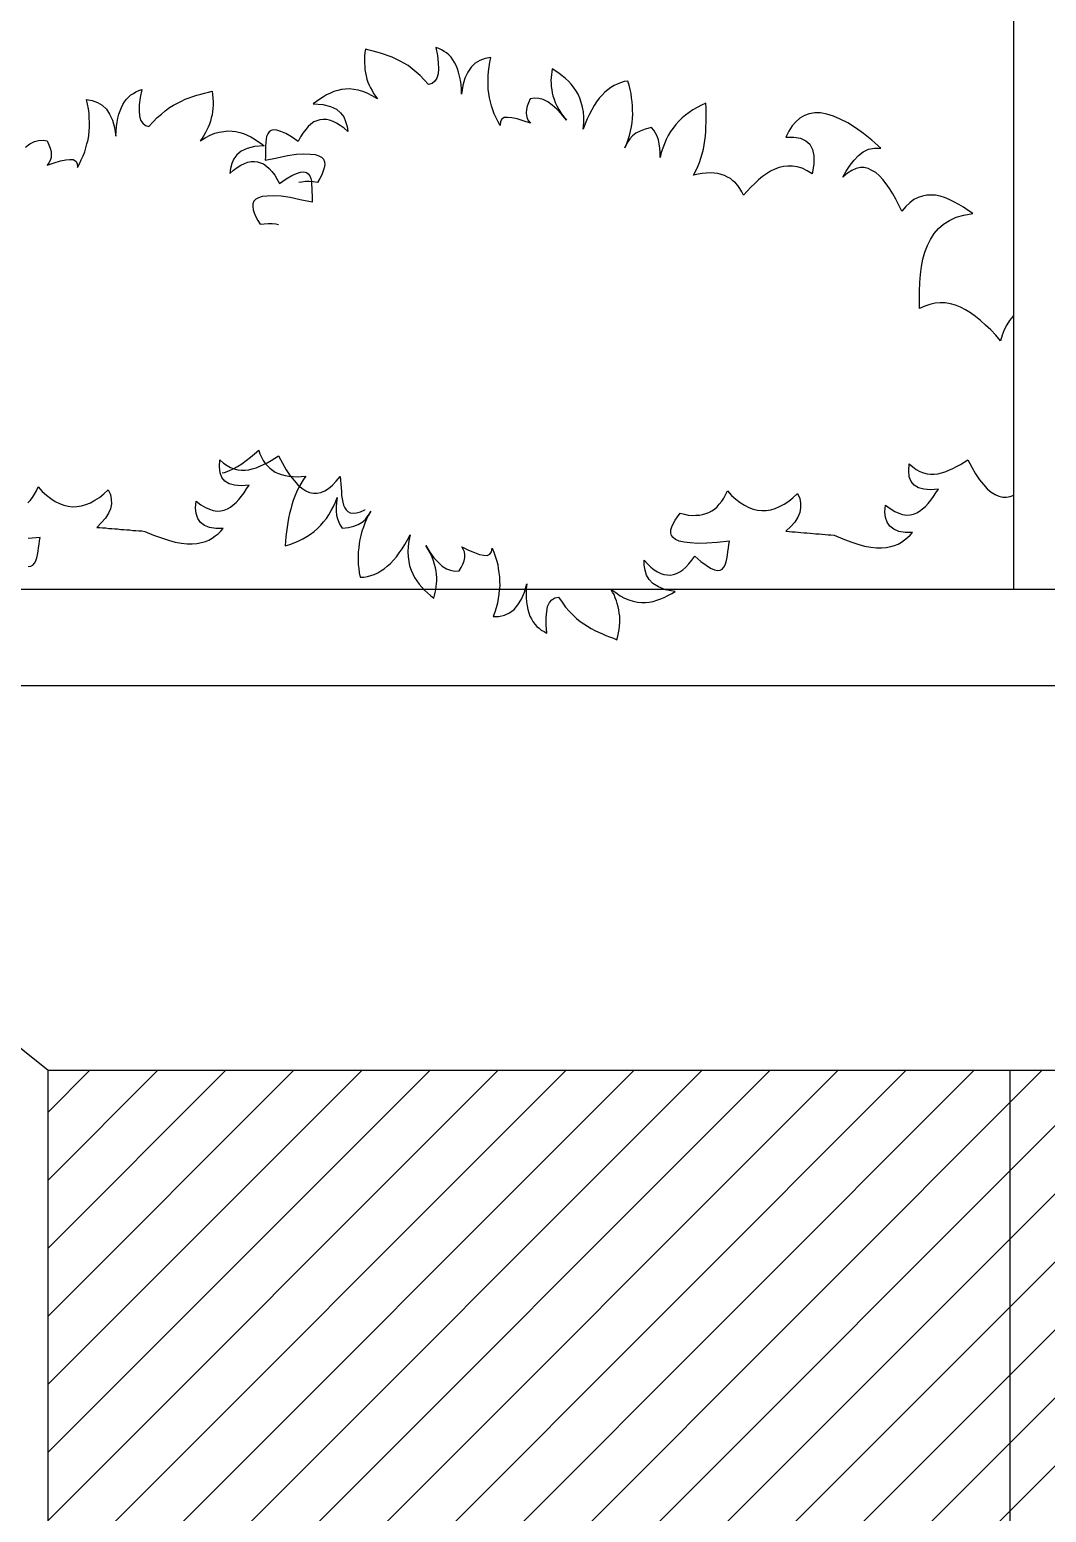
# Model space of a CAD drawing. Extents: x -24232 to 27340, y -23039 to 23489.
# Drawn here: x -22015 to -21486, y -8826 to -8055 of the extents above; entities that cross this region are included whole.
import ezdxf

# ---------------------------------------------------------------- set-up
doc = ezdxf.new("R2010")
doc.units = 0
doc.header["$LTSCALE"] = 10
for name, color, linetype in [('0-HATCH', 8, 'CONTINUOUS'), ('1', 1, 'CONTINUOUS'), ('3', 3, 'CONTINUOUS')]:
    doc.layers.add(name, color=color, linetype=linetype)

msp = doc.modelspace()

# ---------------------------------------------------------------- hatches: boundary and pattern name
at = {"layer": '0-HATCH'}
h = msp.add_hatch(dxfattribs=at)
h.set_pattern_fill('ANSI31', color=11, scale=200, style=0)
h.set_pattern_definition([(45, (-9537.057, 8234.117), (-17.67767, 17.67767), [])])
h.paths.add_polyline_path([(-21504.97, -8596.16), (-22004.97, -8596.16), (-22004.97, -9096.16), (-21504.97, -9096.16)])
h.paths.add_polyline_path([(-21504.97, -9096.16), (-22004.97, -9096.16), (-22004.97, -9596.16), (-21504.97, -9596.16)])
h.paths.add_polyline_path([(-21504.97, -9596.16), (-21004.97, -9596.16), (-21004.97, -9096.16), (-21504.97, -9096.16)])
h.paths.add_polyline_path([(-21004.97, -9096.16), (-21004.97, -8596.16), (-21504.97, -8596.16), (-21504.97, -9096.16)])

# ---------------------------------------------------------------- linework, layer by layer
at = {"layer": '1'}
msp.add_line((-21504.97, -12596.16), (-21504.97, -8596.16), dxfattribs=at)
for points in [[(-21503.1, -8204.11), (-21503.61, -8204.59), (-21505.35, -8206.62), (-21506.79, -8208.89), (-21508.08, -8211.43), (-21509.07, -8214.21), (-21509.93, -8217.12), (-21509.93, -8217.12), (-21512.45, -8214.21), (-21515.1, -8211.44), (-21517.73, -8208.94), (-21520.35, -8206.58), (-21522.95, -8204.49), (-21525.53, -8202.66), (-21528.23, -8200.99), (-21530.76, -8199.7), (-21533.41, -8198.69), (-21536.04, -8197.95), (-21538.78, -8197.49), (-21541.35, -8197.42), (-21544.04, -8197.64), (-21546.69, -8198.25), (-21549.33, -8199.13), (-21552.07, -8200.43), (-21552.07, -8200.43), (-21552.16, -8195.84), (-21552.1, -8191.38), (-21551.92, -8186.9), (-21551.57, -8182.68), (-21551.08, -8178.59), (-21550.31, -8174.74), (-21549.25, -8171.01), (-21548.03, -8167.54), (-21546.39, -8164.43), (-21544.46, -8161.44), (-21542.23, -8158.83), (-21539.57, -8156.59), (-21536.48, -8154.59), (-21532.96, -8152.96), (-21529, -8151.84), (-21524.46, -8151.08), (-21524.46, -8151.08), (-21526.89, -8149.38), (-21529.32, -8147.68), (-21531.73, -8146.24), (-21534.27, -8144.96), (-21536.66, -8143.79), (-21539.04, -8142.76), (-21541.4, -8142), (-21543.73, -8141.51), (-21546.04, -8141.42), (-21548.33, -8141.47), (-21550.6, -8141.92), (-21552.84, -8142.63), (-21555.05, -8143.76), (-21557.21, -8145.41), (-21559.23, -8147.33), (-21561.33, -8149.79), (-21561.33, -8149.79), (-21562.79, -8146.66), (-21564.39, -8143.55), (-21565.97, -8140.7), (-21567.67, -8137.99), (-21569.35, -8135.56), (-21571.14, -8133.4), (-21572.92, -8131.38), (-21574.8, -8129.77), (-21576.79, -8128.57), (-21578.76, -8127.65), (-21580.82, -8127.13), (-21582.85, -8127.16), (-21584.98, -8127.6), (-21587.2, -8128.58), (-21589.51, -8130.12), (-21591.92, -8132.2), (-21591.92, -8132.2), (-21590.14, -8128.95), (-21588.22, -8125.96), (-21586.13, -8123.23), (-21583.89, -8120.89), (-21581.34, -8118.93), (-21578.6, -8117.63), (-21575.54, -8116.98), (-21572.16, -8116.99), (-21572.16, -8116.99), (-21576.81, -8112.89), (-21581.27, -8109.46), (-21585.43, -8106.41), (-21589.42, -8103.88), (-21593.36, -8101.9), (-21596.85, -8100.41), (-21600.32, -8099.34), (-21603.61, -8098.78), (-21606.58, -8098.75), (-21609.38, -8099.24), (-21611.88, -8100.11), (-21614.22, -8101.38), (-21616.36, -8103.3), (-21618.35, -8105.49), (-21620.03, -8108.19), (-21621.55, -8111.28), (-21621.55, -8111.28), (-21617.35, -8111.36), (-21613.93, -8111.9), (-21611.12, -8113.16), (-21609.09, -8115.03), (-21607.65, -8117.76), (-21606.99, -8121.08), (-21607.06, -8125.28), (-21607.88, -8130.35), (-21607.88, -8130.35), (-21610.57, -8128.8), (-21613.1, -8127.51), (-21615.6, -8126.76), (-21618.06, -8126.42), (-21620.5, -8126.34), (-21622.78, -8126.52), (-21625.03, -8127.1), (-21627.26, -8127.96), (-21629.47, -8129.08), (-21631.54, -8130.32), (-21633.71, -8131.84), (-21635.75, -8133.49), (-21637.76, -8135.41), (-21639.77, -8137.32), (-21641.64, -8139.36), (-21643.63, -8141.55), (-21643.63, -8141.55), (-21644.45, -8139.72), (-21645.53, -8138.05), (-21646.59, -8136.51), (-21647.79, -8135.12), (-21649.09, -8134), (-21650.39, -8132.89), (-21651.95, -8132.06), (-21653.5, -8131.24), (-21655.16, -8130.7), (-21656.95, -8130.3), (-21658.86, -8130.04), (-21660.77, -8129.92), (-21662.93, -8129.96), (-21665.08, -8130.13), (-21667.2, -8130.56), (-21669.6, -8131.02), (-21669.6, -8131.02), (-21668.42, -8128.9), (-21667.38, -8126.66), (-21666.46, -8124.56), (-21665.7, -8122.2), (-21665.06, -8119.99), (-21664.44, -8117.64), (-21664.08, -8115.31), (-21663.72, -8112.99), (-21663.37, -8110.66), (-21663.14, -8108.34), (-21663.07, -8105.9), (-21662.99, -8103.47), (-21662.91, -8101.03), (-21662.97, -8098.6), (-21663.02, -8096.17), (-21663.08, -8093.74), (-21663.08, -8093.74), (-21665.43, -8094.74), (-21667.64, -8095.86), (-21669.84, -8097.11), (-21671.76, -8098.48), (-21673.68, -8099.85), (-21675.46, -8101.34), (-21677.22, -8102.97), (-21678.71, -8104.7), (-21680.18, -8106.58), (-21681.52, -8108.44), (-21682.72, -8110.43), (-21683.77, -8112.54), (-21684.67, -8114.77), (-21685.58, -8117.01), (-21686.34, -8119.36), (-21686.95, -8121.85), (-21686.95, -8121.85), (-21686.89, -8119.27), (-21687.07, -8116.99), (-21687.38, -8114.72), (-21687.81, -8112.72), (-21688.49, -8110.88), (-21689.3, -8109.19), (-21690.22, -8107.78), (-21691.42, -8106.38), (-21691.42, -8106.38), (-21694.73, -8107.18), (-21697.36, -8108.2), (-21699.57, -8109.32), (-21701.35, -8110.68), (-21702.72, -8112.14), (-21703.68, -8113.7), (-21704.5, -8115.25), (-21705.18, -8116.93), (-21705.18, -8116.93), (-21704.28, -8114.7), (-21703.51, -8112.47), (-21702.86, -8110.39), (-21702.36, -8108.19), (-21701.86, -8105.99), (-21701.49, -8103.8), (-21701.25, -8101.62), (-21701.16, -8099.44), (-21701.19, -8097.28), (-21701.23, -8095.12), (-21701.39, -8092.98), (-21701.7, -8090.84), (-21702, -8088.7), (-21702.44, -8086.57), (-21703.02, -8084.32), (-21703.73, -8082.21), (-21703.73, -8082.21), (-21705.6, -8082.49), (-21707.45, -8083.04), (-21709.15, -8083.72), (-21710.85, -8084.53), (-21712.53, -8085.47), (-21714.06, -8086.67), (-21715.57, -8088.01), (-21717.08, -8089.48), (-21718.58, -8091.09), (-21719.92, -8092.95), (-21721.25, -8094.95), (-21722.43, -8097.07), (-21723.6, -8099.32), (-21724.76, -8101.85), (-21725.91, -8104.37), (-21726.91, -8107.15), (-21726.91, -8107.15), (-21726.62, -8103.89), (-21726.59, -8100.91), (-21726.8, -8098.22), (-21727.27, -8095.69), (-21727.86, -8093.3), (-21728.58, -8091.06), (-21729.56, -8088.98), (-21730.65, -8087.17), (-21731.87, -8085.37), (-21733.22, -8083.72), (-21734.55, -8082.21), (-21736.15, -8080.85), (-21737.74, -8079.48), (-21739.46, -8078.27), (-21741.18, -8077.05), (-21743.03, -8075.85), (-21743.03, -8075.85), (-21743.18, -8077.34), (-21743.33, -8078.84), (-21743.49, -8080.34), (-21743.63, -8081.98), (-21743.51, -8083.45), (-21743.52, -8085.08), (-21743.26, -8086.68), (-21743, -8088.28), (-21742.6, -8089.87), (-21742.06, -8091.58), (-21741.38, -8093.29), (-21740.56, -8095.12), (-21739.61, -8096.93), (-21738.52, -8098.74), (-21737.15, -8100.66), (-21735.65, -8102.57), (-21735.65, -8102.57), (-21738.2, -8099.39), (-21740.57, -8096.74), (-21743.03, -8094.64), (-21745.33, -8092.92), (-21747.72, -8091.76), (-21749.92, -8091.26), (-21752.24, -8091.04), (-21754.37, -8091.47), (-21754.37, -8091.47), (-21755.3, -8093.44), (-21755.96, -8095.25), (-21756.36, -8097.04), (-21756.51, -8098.67), (-21756.39, -8100.15), (-21756, -8101.61), (-21755.23, -8102.9), (-21754.32, -8104.04), (-21754.32, -8104.04), (-21758.07, -8102.85), (-21761.25, -8101.88), (-21764, -8101.29), (-21766.19, -8101.06), (-21767.93, -8101.19), (-21769.22, -8101.97), (-21769.93, -8103.25), (-21770.04, -8105.28), (-21770.04, -8105.28), (-21771.14, -8103.34), (-21772.12, -8101.25), (-21773.08, -8099.3), (-21773.92, -8097.21), (-21774.5, -8095.09), (-21775.07, -8092.97), (-21775.64, -8090.85), (-21775.96, -8088.58), (-21776.26, -8086.44), (-21776.31, -8084.15), (-21776.35, -8081.85), (-21776.26, -8079.55), (-21776.17, -8077.24), (-21775.83, -8074.78), (-21775.34, -8072.44), (-21774.85, -8069.97), (-21774.85, -8069.97), (-21777.79, -8070.47), (-21780.55, -8071.5), (-21783, -8072.91), (-21785.14, -8074.97), (-21786.83, -8077.54), (-21788.34, -8080.63), (-21789.39, -8084.5), (-21790.11, -8089.02), (-21790.11, -8089.02), (-21790.18, -8086.46), (-21790.37, -8084.04), (-21790.69, -8081.77), (-21791.12, -8079.64), (-21791.69, -8077.65), (-21792.24, -8075.8), (-21792.91, -8074.1), (-21793.71, -8072.54), (-21794.63, -8071.13), (-21795.55, -8069.85), (-21796.73, -8068.59), (-21797.89, -8067.6), (-21799.17, -8066.75), (-21800.45, -8065.91), (-21801.98, -8065.35), (-21803.51, -8064.8), (-21803.51, -8064.8), (-21802.65, -8068.92), (-21802.22, -8072.67), (-21802.1, -8075.91), (-21802.3, -8078.49), (-21802.94, -8080.7), (-21804.03, -8082.28), (-21805.42, -8083.47), (-21807.27, -8084.02), (-21807.27, -8084.02), (-21809.49, -8081.63), (-21811.56, -8079.36), (-21813.73, -8077.5), (-21815.76, -8075.77), (-21817.92, -8074.18), (-21820.05, -8072.86), (-21822.02, -8071.8), (-21824.13, -8070.75), (-21826.1, -8069.82), (-21828.19, -8069.04), (-21830.13, -8068.38), (-21832.21, -8067.74), (-21834.15, -8067.21), (-21836.08, -8066.69), (-21838.15, -8066.18), (-21840.08, -8065.65), (-21840.08, -8065.65), (-21840.35, -8067.43), (-21840.47, -8069.33), (-21840.6, -8071.1), (-21840.59, -8072.86), (-21840.46, -8074.6), (-21840.33, -8076.22), (-21840.06, -8077.95), (-21839.66, -8079.54), (-21839.27, -8081.13), (-21838.74, -8082.71), (-21838.07, -8084.28), (-21837.42, -8085.72), (-21836.63, -8087.14), (-21835.83, -8088.7), (-21834.92, -8089.98), (-21833.86, -8091.39), (-21833.86, -8091.39), (-21836.55, -8089.84), (-21839.09, -8088.56), (-21841.47, -8087.53), (-21843.81, -8086.9), (-21846.14, -8086.54), (-21848.32, -8086.31), (-21850.48, -8086.34), (-21852.49, -8086.64), (-21854.48, -8087.07), (-21856.46, -8087.63), (-21858.29, -8088.45), (-21860.24, -8089.41), (-21861.93, -8090.36), (-21863.72, -8091.58), (-21865.52, -8092.8), (-21867.18, -8094.01), (-21867.18, -8094.01), (-21862.15, -8094.43), (-21858.28, -8095.48), (-21855.19, -8096.85), (-21853.02, -8098.71), (-21851.37, -8100.74), (-21850.37, -8103.23), (-21849.63, -8105.74), (-21849.28, -8108.42), (-21849.28, -8108.42), (-21851.18, -8106.68), (-21853.18, -8105.21), (-21855.04, -8104.01), (-21856.86, -8103.2), (-21858.67, -8102.54), (-21860.32, -8102.13), (-21862.08, -8102.13), (-21863.69, -8102.26), (-21865.27, -8102.79), (-21866.84, -8103.45), (-21868.38, -8104.52), (-21869.77, -8105.71), (-21871.13, -8107.3), (-21872.61, -8109.18), (-21873.8, -8111.16), (-21875.1, -8113.56), (-21875.1, -8113.56), (-21878.54, -8111.13), (-21881.51, -8109.47), (-21884.03, -8108.32), (-21886.11, -8107.67), (-21887.74, -8107.53), (-21889.06, -8107.91), (-21890.1, -8108.53), (-21890.82, -8109.67), (-21891.4, -8110.93), (-21891.68, -8112.44), (-21891.82, -8114.07), (-21891.94, -8115.97), (-21891.93, -8117.86), (-21892.05, -8119.77), (-21892.05, -8121.52), (-21892.18, -8123.29), (-21892.18, -8123.29), (-21885.93, -8121.99), (-21880.61, -8120.89), (-21875.93, -8120.25), (-21872.02, -8120.08), (-21868.77, -8120.09), (-21866.19, -8120.3), (-21864.24, -8120.95), (-21862.83, -8121.79), (-21861.8, -8122.79), (-21861.29, -8124.1), (-21861.18, -8125.58), (-21861.45, -8127.22), (-21862, -8128.89), (-21862.79, -8130.84), (-21863.85, -8132.82), (-21865.04, -8134.81), (-21865.04, -8134.81), (-21867.23, -8134.57), (-21869.27, -8134.33), (-21871.3, -8134.35), (-21873.17, -8134.64), (-21874.66, -8134.86)], [(-22016.81, -8116.45), (-22014.51, -8114.74), (-22012.12, -8113.58), (-22009.92, -8113.08), (-22007.61, -8112.85), (-22005.48, -8113.29), (-22005.48, -8113.29), (-22004.55, -8115.26), (-22003.88, -8117.07), (-22003.48, -8118.86), (-22003.34, -8120.49), (-22003.46, -8121.97), (-22003.84, -8123.42), (-22004.62, -8124.71), (-22005.52, -8125.86), (-22005.52, -8125.86), (-22001.78, -8124.67), (-21998.59, -8123.7), (-21995.84, -8123.11), (-21993.66, -8122.88), (-21991.92, -8123.01), (-21990.62, -8123.79), (-21989.91, -8125.06), (-21989.8, -8127.1), (-21989.8, -8127.1), (-21988.7, -8125.16), (-21987.73, -8123.07), (-21986.76, -8121.12), (-21985.92, -8119.02), (-21985.35, -8116.91), (-21984.78, -8114.79), (-21984.21, -8112.67), (-21983.89, -8110.4), (-21983.59, -8108.26), (-21983.54, -8105.96), (-21983.5, -8103.67), (-21983.58, -8101.37), (-21983.67, -8099.06), (-21984.02, -8096.6), (-21984.51, -8094.26), (-21984.99, -8091.79), (-21984.99, -8091.79), (-21982.06, -8092.29), (-21979.3, -8093.32), (-21976.84, -8094.73), (-21974.71, -8096.79), (-21973.02, -8099.36), (-21971.5, -8102.45), (-21970.46, -8106.32), (-21969.73, -8110.84), (-21969.73, -8110.84), (-21969.67, -8108.28), (-21969.47, -8105.86), (-21969.16, -8103.58), (-21968.72, -8101.46), (-21968.16, -8099.47), (-21967.61, -8097.62), (-21966.93, -8095.92), (-21966.13, -8094.36), (-21965.21, -8092.95), (-21964.3, -8091.67), (-21963.12, -8090.41), (-21961.96, -8089.42), (-21960.68, -8088.57), (-21959.39, -8087.73), (-21957.86, -8087.17), (-21956.33, -8086.62), (-21956.33, -8086.62), (-21957.2, -8090.74), (-21957.63, -8094.49), (-21957.75, -8097.72), (-21957.55, -8100.31), (-21956.91, -8102.52), (-21955.82, -8104.09), (-21954.42, -8105.29), (-21952.58, -8105.84), (-21952.58, -8105.84), (-21950.36, -8103.44), (-21948.29, -8101.17), (-21946.11, -8099.32), (-21944.08, -8097.59), (-21941.93, -8096), (-21939.8, -8094.68), (-21937.82, -8093.62), (-21935.71, -8092.57), (-21933.75, -8091.64), (-21931.66, -8090.86), (-21929.71, -8090.2), (-21927.63, -8089.55), (-21925.7, -8089.03), (-21923.77, -8088.51), (-21921.7, -8087.99), (-21919.77, -8087.47), (-21919.77, -8087.47), (-21919.5, -8089.25), (-21919.38, -8091.15), (-21919.25, -8092.92), (-21919.25, -8094.68), (-21919.39, -8096.42), (-21919.52, -8098.03), (-21919.79, -8099.77), (-21920.18, -8101.36), (-21920.58, -8102.95), (-21921.11, -8104.53), (-21921.78, -8106.1), (-21922.43, -8107.54), (-21923.22, -8108.96), (-21924.02, -8110.52), (-21924.93, -8111.8), (-21925.98, -8113.21), (-21925.98, -8113.21), (-21923.29, -8111.66), (-21920.76, -8110.37), (-21918.38, -8109.34), (-21916.03, -8108.72), (-21913.71, -8108.36), (-21911.53, -8108.13), (-21909.37, -8108.16), (-21907.36, -8108.46), (-21905.37, -8108.88), (-21903.38, -8109.45), (-21901.56, -8110.27), (-21899.6, -8111.23), (-21897.92, -8112.17), (-21896.13, -8113.4), (-21894.33, -8114.62), (-21892.67, -8115.83), (-21892.67, -8115.83), (-21897.7, -8116.25), (-21901.57, -8117.29), (-21904.65, -8118.67), (-21906.83, -8120.53), (-21908.47, -8122.56), (-21909.48, -8125.05), (-21910.22, -8127.56), (-21910.57, -8130.24), (-21910.57, -8130.24), (-21908.67, -8128.49), (-21906.66, -8127.03), (-21904.81, -8125.82), (-21902.99, -8125.02), (-21901.18, -8124.35), (-21899.53, -8123.94), (-21897.77, -8123.95), (-21896.16, -8124.07), (-21894.58, -8124.6), (-21893.01, -8125.27), (-21891.47, -8126.34), (-21890.07, -8127.53), (-21888.71, -8129.12), (-21887.24, -8131), (-21886.04, -8132.98), (-21884.75, -8135.38), (-21884.75, -8135.38), (-21881.31, -8132.95), (-21878.34, -8131.29), (-21875.82, -8130.14), (-21873.74, -8129.49), (-21872.1, -8129.35), (-21870.78, -8129.72), (-21869.75, -8130.35), (-21869.03, -8131.48), (-21868.45, -8132.75), (-21868.17, -8134.26), (-21868.02, -8135.89), (-21867.9, -8137.79), (-21867.92, -8139.68), (-21867.8, -8141.59), (-21867.8, -8143.34), (-21867.67, -8145.11), (-21867.67, -8145.11), (-21873.92, -8143.81), (-21879.24, -8142.71), (-21883.92, -8142.07), (-21887.83, -8141.9), (-21891.07, -8141.91), (-21893.66, -8142.11), (-21895.6, -8142.77), (-21897.02, -8143.61), (-21898.05, -8144.61), (-21898.55, -8145.92), (-21898.67, -8147.4), (-21898.39, -8149.04), (-21897.85, -8150.71), (-21897.06, -8152.66), (-21896, -8154.64), (-21894.8, -8156.62), (-21894.8, -8156.62), (-21892.62, -8156.39), (-21890.57, -8156.15), (-21888.55, -8156.17), (-21886.68, -8156.45), (-21885.19, -8156.68)], [(-22015.53, -8301.34), (-22014.4, -8300.04), (-22013.12, -8298.47), (-22012.12, -8296.89), (-22011.1, -8295.04), (-22010.21, -8293.05), (-22010.21, -8293.05), (-22008.01, -8295.43), (-22005.8, -8297.41), (-22003.57, -8299.11), (-22001.33, -8300.55), (-21999.09, -8301.72), (-21996.83, -8302.61), (-21994.56, -8303.11), (-21992.27, -8303.33), (-21989.98, -8303.29), (-21987.67, -8302.84), (-21985.35, -8302.26), (-21983.02, -8301.27), (-21980.68, -8300.01), (-21978.33, -8298.49), (-21976.1, -8296.69), (-21973.72, -8294.49), (-21973.72, -8294.49), (-21972.6, -8296.96), (-21972.16, -8299.4), (-21972.12, -8301.83), (-21972.62, -8304.37), (-21973.66, -8306.76), (-21975.11, -8309.27), (-21977.22, -8311.61), (-21979.75, -8314.07), (-21979.75, -8314.07), (-21978.13, -8314.14), (-21976.66, -8314.33), (-21975.04, -8314.39), (-21973.43, -8314.59), (-21971.95, -8314.65), (-21970.34, -8314.85), (-21968.86, -8314.91), (-21967.25, -8315.11), (-21965.63, -8315.17), (-21964.15, -8315.36), (-21962.54, -8315.42), (-21960.93, -8315.62), (-21959.45, -8315.68), (-21957.84, -8315.88), (-21956.35, -8315.94), (-21954.74, -8316.14), (-21954.74, -8316.14), (-21950.23, -8318.07), (-21946.11, -8319.58), (-21942.38, -8320.8), (-21938.92, -8321.75), (-21935.7, -8322.28), (-21932.75, -8322.66), (-21930.05, -8322.63), (-21927.61, -8322.46), (-21925.3, -8322.01), (-21923.26, -8321.42), (-21921.48, -8320.68), (-21919.68, -8319.67), (-21918.15, -8318.52), (-21916.62, -8317.36), (-21915.23, -8316.07), (-21913.96, -8314.64), (-21913.96, -8314.64), (-21917.87, -8314.62), (-21921.08, -8314.09), (-21923.74, -8313.04), (-21925.83, -8311.47), (-21927.24, -8309.39), (-21928.08, -8306.93), (-21928.37, -8303.95), (-21927.96, -8300.46), (-21927.96, -8300.46), (-21925.61, -8302.31), (-21923.24, -8303.75), (-21921.12, -8304.64), (-21919.12, -8305.26), (-21917.11, -8305.61), (-21915.22, -8305.55), (-21913.45, -8305.08), (-21911.8, -8304.47), (-21910.28, -8303.59), (-21908.76, -8302.43), (-21907.22, -8301.14), (-21905.81, -8299.58), (-21904.4, -8297.88), (-21903.11, -8296.04), (-21901.82, -8294.07), (-21900.53, -8292.1), (-21900.53, -8292.1), (-21904.59, -8292.48), (-21908.08, -8292.21), (-21910.89, -8291.42), (-21913.13, -8290.12), (-21914.67, -8288.17), (-21915.65, -8285.71), (-21915.93, -8282.59), (-21915.66, -8278.96), (-21915.66, -8278.96), (-21913.83, -8280.65), (-21912, -8281.94), (-21910.15, -8282.96), (-21908.29, -8283.7), (-21906.42, -8284.18), (-21904.54, -8284.39), (-21902.65, -8284.33), (-21900.75, -8284.13), (-21898.85, -8283.67), (-21896.94, -8283.21), (-21895.02, -8282.34), (-21893.1, -8281.47), (-21891.17, -8280.46), (-21889.1, -8279.33), (-21887.17, -8278.19), (-21885.23, -8276.92), (-21885.23, -8276.92), (-21883.23, -8280.78), (-21881.2, -8284.23), (-21879.16, -8287.27), (-21877.11, -8289.78), (-21875.17, -8292.02), (-21873.08, -8293.72), (-21871.11, -8295.01), (-21869.12, -8295.9), (-21867.11, -8296.38), (-21865.22, -8296.32), (-21863.19, -8295.99), (-21861.13, -8295.13), (-21859.19, -8293.86), (-21857.24, -8292.18), (-21855.27, -8290.1), (-21853.28, -8287.62), (-21853.28, -8287.62), (-21853.09, -8289.51), (-21852.9, -8291.54), (-21852.71, -8293.57), (-21852.51, -8295.47), (-21852.46, -8297.49), (-21852.12, -8299.26), (-21851.79, -8301.03), (-21851.44, -8302.52), (-21850.82, -8303.9), (-21850.06, -8305.01), (-21849.14, -8305.85), (-21847.95, -8306.44), (-21846.48, -8306.63), (-21844.72, -8306.56), (-21842.68, -8305.97), (-21840.34, -8304.98), (-21840.34, -8304.98), (-21840.24, -8305.07)], [(-21914.6, -8285.82), (-21913.36, -8285.51), (-21911.04, -8284.66), (-21908.84, -8283.66), (-21906.5, -8282.41), (-21904.29, -8281.01), (-21902.06, -8279.34), (-21899.84, -8277.68), (-21897.75, -8275.87), (-21895.51, -8273.94), (-21895.51, -8273.94), (-21894.91, -8275.85), (-21894.04, -8277.64), (-21893.16, -8279.29), (-21892.14, -8280.81), (-21890.98, -8282.07), (-21889.81, -8283.33), (-21888.37, -8284.33), (-21886.92, -8285.33), (-21885.33, -8286.07), (-21883.61, -8286.68), (-21881.74, -8287.16), (-21879.86, -8287.5), (-21877.71, -8287.72), (-21875.56, -8287.8), (-21873.39, -8287.62), (-21870.96, -8287.44), (-21870.96, -8287.44), (-21872.38, -8289.41), (-21873.68, -8291.52), (-21874.84, -8293.5), (-21875.87, -8295.75), (-21876.76, -8297.87), (-21877.66, -8300.13), (-21878.29, -8302.4), (-21878.92, -8304.66), (-21879.55, -8306.93), (-21880.04, -8309.21), (-21880.4, -8311.62), (-21880.77, -8314.03), (-21881.13, -8316.45), (-21881.36, -8318.86), (-21881.59, -8321.28), (-21881.82, -8323.7), (-21881.82, -8323.7), (-21879.37, -8322.99), (-21877.04, -8322.14), (-21874.71, -8321.15), (-21872.64, -8320.02), (-21870.57, -8318.88), (-21868.64, -8317.61), (-21866.69, -8316.2), (-21865.01, -8314.65), (-21863.33, -8312.96), (-21861.78, -8311.27), (-21860.36, -8309.44), (-21859.07, -8307.47), (-21857.9, -8305.35), (-21856.74, -8303.24), (-21855.71, -8300.99), (-21854.81, -8298.6), (-21854.81, -8298.6), (-21855.18, -8301.15), (-21855.27, -8303.43), (-21855.22, -8305.73), (-21855.03, -8307.76), (-21854.57, -8309.67), (-21853.96, -8311.44), (-21853.21, -8312.96), (-21852.19, -8314.48), (-21852.19, -8314.48), (-21848.81, -8314.07), (-21846.08, -8313.37), (-21843.76, -8312.52), (-21841.82, -8311.38), (-21840.29, -8310.09), (-21839.15, -8308.65), (-21838.15, -8307.21), (-21837.28, -8305.62), (-21837.28, -8305.62), (-21838.44, -8307.74), (-21839.47, -8309.85), (-21840.36, -8311.84), (-21841.12, -8313.97), (-21841.87, -8316.1), (-21842.5, -8318.23), (-21842.98, -8320.37), (-21843.34, -8322.51), (-21843.56, -8324.66), (-21843.78, -8326.81), (-21843.86, -8328.97), (-21843.81, -8331.13), (-21843.76, -8333.29), (-21843.58, -8335.45), (-21843.26, -8337.76), (-21842.81, -8339.93), (-21842.81, -8339.93), (-21840.92, -8339.87), (-21839.02, -8339.54), (-21837.25, -8339.07), (-21835.47, -8338.47), (-21833.69, -8337.73), (-21832.03, -8336.72), (-21830.36, -8335.57), (-21828.7, -8334.28), (-21827.02, -8332.87), (-21825.47, -8331.17), (-21823.92, -8329.35), (-21822.49, -8327.38), (-21821.06, -8325.28), (-21819.62, -8322.91), (-21818.18, -8320.54), (-21816.86, -8317.89), (-21816.86, -8317.89), (-21817.52, -8321.1), (-21817.91, -8324.05), (-21818.02, -8326.75), (-21817.85, -8329.32), (-21817.54, -8331.75), (-21817.09, -8334.07), (-21816.37, -8336.25), (-21815.5, -8338.17), (-21814.49, -8340.1), (-21813.35, -8341.9), (-21812.2, -8343.56), (-21810.78, -8345.1), (-21809.36, -8346.64), (-21807.79, -8348.05), (-21806.23, -8349.46), (-21804.53, -8350.88), (-21804.53, -8350.88), (-21804.2, -8349.41), (-21803.88, -8347.94), (-21803.55, -8346.46), (-21803.22, -8344.86), (-21803.16, -8343.38), (-21802.96, -8341.77), (-21803.03, -8340.15), (-21803.1, -8338.53), (-21803.31, -8336.9), (-21803.64, -8335.13), (-21804.11, -8333.36), (-21804.71, -8331.45), (-21805.45, -8329.53), (-21806.32, -8327.61), (-21807.45, -8325.54), (-21808.72, -8323.47), (-21808.72, -8323.47), (-21806.56, -8326.93), (-21804.52, -8329.84), (-21802.32, -8332.22), (-21800.24, -8334.19), (-21798, -8335.62), (-21795.87, -8336.38), (-21793.6, -8336.88), (-21791.43, -8336.69), (-21791.43, -8336.69), (-21790.28, -8334.85), (-21789.4, -8333.13), (-21788.8, -8331.4), (-21788.46, -8329.79), (-21788.41, -8328.31), (-21788.62, -8326.82), (-21789.24, -8325.45), (-21790, -8324.2), (-21790, -8324.2), (-21786.42, -8325.83), (-21783.37, -8327.16), (-21780.71, -8328.08), (-21778.57, -8328.56), (-21776.82, -8328.63), (-21775.45, -8328.01), (-21774.59, -8326.83), (-21774.24, -8324.82), (-21774.24, -8324.82), (-21773.38, -8326.88), (-21772.66, -8329.07), (-21771.93, -8331.12), (-21771.34, -8333.3), (-21771.02, -8335.47), (-21770.7, -8337.64), (-21770.38, -8339.81), (-21770.34, -8342.1), (-21770.29, -8344.26), (-21770.51, -8346.55), (-21770.74, -8348.83), (-21771.09, -8351.11), (-21771.45, -8353.39), (-21772.09, -8355.79), (-21772.85, -8358.06), (-21773.62, -8360.45), (-21773.62, -8360.45), (-21770.65, -8360.3), (-21767.79, -8359.6), (-21765.18, -8358.49), (-21762.82, -8356.7), (-21760.84, -8354.35), (-21758.97, -8351.45), (-21757.48, -8347.73), (-21756.22, -8343.33), (-21756.22, -8343.33), (-21756.46, -8345.89), (-21756.55, -8348.31), (-21756.51, -8350.6), (-21756.32, -8352.77), (-21756, -8354.81), (-21755.67, -8356.71), (-21755.2, -8358.48), (-21754.59, -8360.12), (-21753.84, -8361.63), (-21753.08, -8363.01), (-21752.06, -8364.4), (-21751.03, -8365.52), (-21749.85, -8366.51), (-21748.68, -8367.5), (-21747.22, -8368.23), (-21745.77, -8368.96), (-21745.77, -8368.96), (-21746.14, -8364.77), (-21746.13, -8360.99), (-21745.87, -8357.77), (-21745.36, -8355.22), (-21744.47, -8353.1), (-21743.2, -8351.67), (-21741.68, -8350.65), (-21739.77, -8350.32), (-21739.77, -8350.32), (-21737.85, -8352.96), (-21736.06, -8355.45), (-21734.12, -8357.55), (-21732.31, -8359.51), (-21730.36, -8361.34), (-21728.4, -8362.9), (-21726.56, -8364.19), (-21724.59, -8365.48), (-21722.75, -8366.63), (-21720.76, -8367.65), (-21718.91, -8368.53), (-21716.92, -8369.42), (-21715.06, -8370.17), (-21713.21, -8370.92), (-21711.21, -8371.67), (-21709.35, -8372.42), (-21709.35, -8372.42), (-21708.88, -8370.68), (-21708.54, -8368.81), (-21708.2, -8367.07), (-21708, -8365.32), (-21707.93, -8363.57), (-21707.86, -8361.96), (-21707.93, -8360.2), (-21708.14, -8358.57), (-21708.34, -8356.95), (-21708.68, -8355.31), (-21709.16, -8353.68), (-21709.64, -8352.18), (-21710.25, -8350.67), (-21710.86, -8349.03), (-21711.62, -8347.65), (-21712.5, -8346.13), (-21712.5, -8346.13), (-21710.01, -8347.98), (-21707.65, -8349.56), (-21705.4, -8350.86), (-21703.15, -8351.76), (-21700.88, -8352.38), (-21698.74, -8352.87), (-21696.59, -8353.09), (-21694.57, -8353.04), (-21692.54, -8352.85), (-21690.5, -8352.52), (-21688.59, -8351.92), (-21686.54, -8351.19), (-21684.75, -8350.46), (-21682.83, -8349.45), (-21680.9, -8348.45), (-21679.11, -8347.44), (-21679.11, -8347.44), (-21684.06, -8346.44), (-21687.77, -8344.94), (-21690.67, -8343.21), (-21692.61, -8341.11), (-21694.01, -8338.9), (-21694.72, -8336.31), (-21695.16, -8333.73), (-21695.19, -8331.03), (-21695.19, -8331.03), (-21693.51, -8332.98), (-21691.69, -8334.67), (-21689.99, -8336.09), (-21688.28, -8337.1), (-21686.56, -8337.98), (-21684.96, -8338.58), (-21683.22, -8338.78), (-21681.6, -8338.85), (-21679.97, -8338.51), (-21678.33, -8338.03), (-21676.68, -8337.15), (-21675.16, -8336.13), (-21673.62, -8334.71), (-21671.93, -8333.02), (-21670.51, -8331.19), (-21668.94, -8328.96), (-21668.94, -8328.96), (-21665.81, -8331.78), (-21663.06, -8333.77), (-21660.69, -8335.22), (-21658.7, -8336.1), (-21657.1, -8336.44), (-21655.74, -8336.22), (-21654.64, -8335.72), (-21653.79, -8334.68), (-21653.07, -8333.49), (-21652.61, -8332.03), (-21652.27, -8330.42), (-21651.93, -8328.55), (-21651.72, -8326.67), (-21651.38, -8324.79), (-21651.18, -8323.05), (-21650.84, -8321.31), (-21650.84, -8321.31), (-21657.2, -8321.87), (-21662.61, -8322.33), (-21667.33, -8322.41), (-21671.23, -8322.12), (-21674.46, -8321.73), (-21677, -8321.22), (-21678.85, -8320.34), (-21680.16, -8319.35), (-21681.06, -8318.23), (-21681.41, -8316.87), (-21681.35, -8315.39), (-21680.89, -8313.79), (-21680.15, -8312.2), (-21679.13, -8310.35), (-21677.85, -8308.51), (-21676.43, -8306.68), (-21676.43, -8306.68), (-21674.29, -8307.17), (-21672.28, -8307.65), (-21670.27, -8307.87), (-21668.38, -8307.81), (-21666.49, -8307.75), (-21664.86, -8307.4), (-21663.09, -8306.93), (-21661.58, -8306.32), (-21660.06, -8305.44), (-21658.68, -8304.55), (-21657.28, -8303.39), (-21656.15, -8302.08), (-21654.88, -8300.51), (-21653.87, -8298.94), (-21652.85, -8297.09), (-21651.97, -8295.1), (-21651.97, -8295.1), (-21649.77, -8297.48), (-21647.55, -8299.45), (-21645.33, -8301.16), (-21643.09, -8302.6), (-21640.84, -8303.76), (-21638.59, -8304.66), (-21636.31, -8305.15), (-21634.03, -8305.38), (-21631.73, -8305.33), (-21629.42, -8304.89), (-21627.11, -8304.3), (-21624.78, -8303.31), (-21622.43, -8302.06), (-21620.08, -8300.53), (-21617.85, -8298.73), (-21615.47, -8296.53), (-21615.47, -8296.53), (-21614.36, -8299), (-21613.91, -8301.45), (-21613.87, -8303.88), (-21614.38, -8306.42), (-21615.42, -8308.81), (-21616.86, -8311.31), (-21618.98, -8313.66), (-21621.5, -8316.12), (-21621.5, -8316.12), (-21619.89, -8316.18), (-21618.41, -8316.38), (-21616.79, -8316.44), (-21615.18, -8316.64), (-21613.7, -8316.7), (-21612.09, -8316.89), (-21610.61, -8316.95), (-21609, -8317.15), (-21607.38, -8317.21), (-21605.91, -8317.41), (-21604.29, -8317.47), (-21602.68, -8317.67), (-21601.2, -8317.73), (-21599.59, -8317.92), (-21598.11, -8317.98), (-21596.5, -8318.18), (-21596.5, -8318.18), (-21591.99, -8320.11), (-21587.87, -8321.62), (-21584.14, -8322.85), (-21580.67, -8323.79), (-21577.45, -8324.32), (-21574.5, -8324.71), (-21571.8, -8324.68), (-21569.37, -8324.51), (-21567.06, -8324.06), (-21565.01, -8323.46), (-21563.23, -8322.72), (-21561.44, -8321.72), (-21559.91, -8320.56), (-21558.38, -8319.41), (-21556.98, -8318.11), (-21555.71, -8316.68), (-21555.71, -8316.68), (-21559.62, -8316.66), (-21562.84, -8316.13), (-21565.49, -8315.08), (-21567.59, -8313.52), (-21568.99, -8311.44), (-21569.84, -8308.98), (-21570.13, -8306), (-21569.72, -8302.51), (-21569.72, -8302.51), (-21567.36, -8304.35), (-21564.99, -8305.8), (-21562.87, -8306.69), (-21560.87, -8307.31), (-21558.86, -8307.66), (-21556.97, -8307.59), (-21555.2, -8307.13), (-21553.56, -8306.52), (-21552.04, -8305.63), (-21550.51, -8304.48), (-21548.98, -8303.19), (-21547.57, -8301.63), (-21546.15, -8299.93), (-21544.86, -8298.09), (-21543.57, -8296.12), (-21542.28, -8294.15), (-21542.28, -8294.15), (-21546.34, -8294.53), (-21549.84, -8294.25), (-21552.64, -8293.47), (-21554.88, -8292.17), (-21556.42, -8290.22), (-21557.41, -8287.75), (-21557.69, -8284.64), (-21557.41, -8281.01), (-21557.41, -8281.01), (-21555.59, -8282.7), (-21553.75, -8283.98), (-21551.9, -8285), (-21550.04, -8285.75), (-21548.18, -8286.23), (-21546.3, -8286.44), (-21544.4, -8286.37), (-21542.51, -8286.18), (-21540.6, -8285.72), (-21538.7, -8285.25), (-21536.77, -8284.38), (-21534.85, -8283.51), (-21532.92, -8282.51), (-21530.86, -8281.38), (-21528.92, -8280.24), (-21526.99, -8278.97), (-21526.99, -8278.97), (-21524.98, -8282.82), (-21522.96, -8286.27), (-21520.92, -8289.32), (-21518.86, -8291.83), (-21516.92, -8294.06), (-21514.83, -8295.76), (-21512.86, -8297.05), (-21510.87, -8297.94), (-21508.87, -8298.42), (-21506.98, -8298.36), (-21504.94, -8298.04), (-21503.1, -8297.27)], [(-22015.34, -8334.39), (-22013.98, -8334.17), (-22012.89, -8333.68), (-22012.04, -8332.63), (-22011.31, -8331.45), (-22010.85, -8329.98), (-22010.52, -8328.38), (-22010.18, -8326.5), (-22009.97, -8324.62), (-22009.62, -8322.75), (-22009.42, -8321), (-22009.08, -8319.26), (-22009.08, -8319.26), (-22015.44, -8319.82)]]:
    msp.add_lwpolyline(points, dxfattribs=at)
at = {"layer": '3'}
for p, q in [((-21503.1, -8346.16), (-21503.1, -8046.16)), ((-22254.97, -8346.16), (-17254.97, -8346.16)), ((-22254.97, -8396.16), (-18954.97, -8396.16)), ((-22254.97, -8396.16), (-22004.97, -8596.16)), ((-22004.97, -12596.16), (-22004.97, -8596.16)), ((-22004.97, -8596.16), (-17504.97, -8596.16))]:
    msp.add_line(p, q, dxfattribs=at)

doc.saveas('drawing.dxf')
